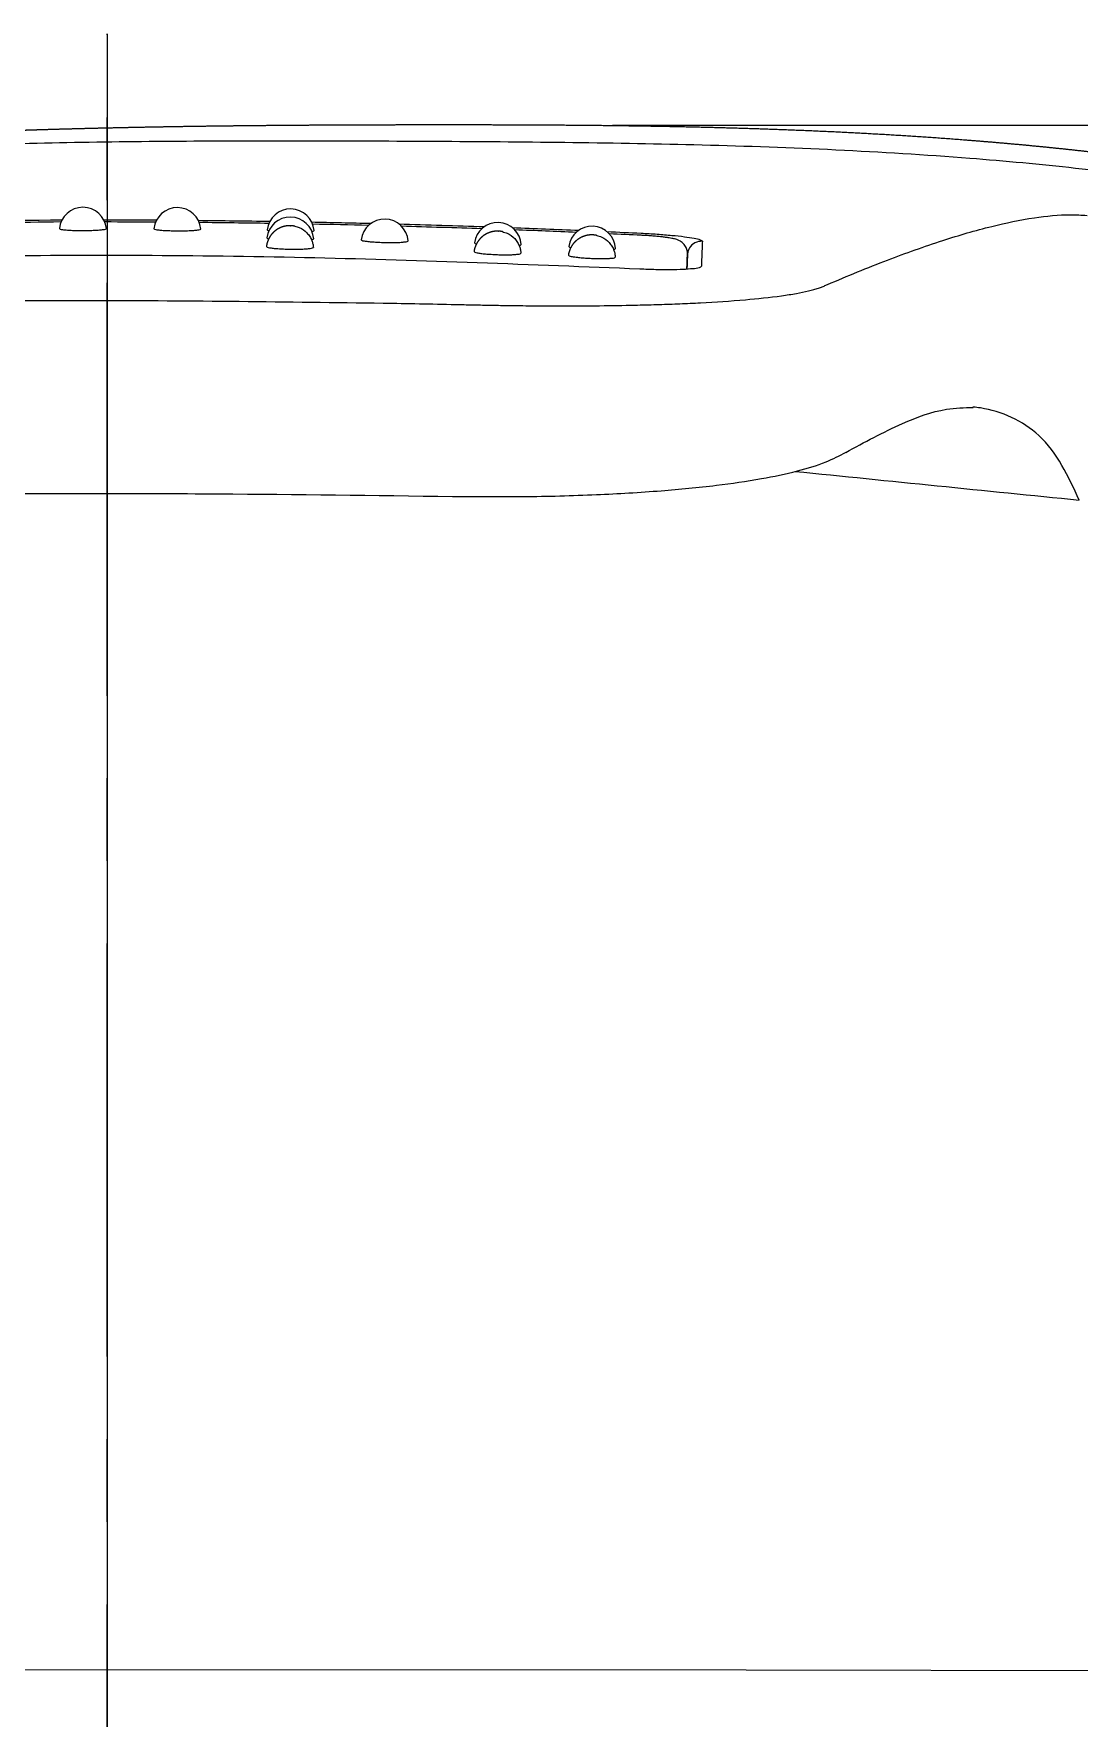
# Model space of a CAD drawing. Extents: x 6748 to 7342, y -141 to 279.
# Drawn here: x 7164.2 to 7186.35, y 154.24 to 189.93 of the extents above; entities that cross this region are included whole.
import ezdxf

# ---------------------------------------------------------------- set-up
doc = ezdxf.new("R2010")
doc.units = 0
doc.header["$LTSCALE"] = 7
doc.header["$MEASUREMENT"] = 0
doc.linetypes.add('ACAD_ISO08W100', pattern=[36, 24, -3, 6, -3])
doc.linetypes.add('CENTER', pattern=[2, 1.25, -0.25, 0.25, -0.25])
doc.layers.get('0').update_dxf_attribs({"color": 2, "linetype": 'CONTINUOUS'})
doc.layers.add('center', color=1, linetype='ACAD_ISO08W100')
doc.layers.add('D', color=2, linetype='CONTINUOUS')

msp = doc.modelspace()

# ---------------------------------------------------------------- linework, layer by layer
at = {"color": 7, "linetype": 'Continuous'}
for p, q in [((7169.633754089509, 185.8582720475986), (7169.633179379209, 185.8582851519984)), ((7169.633754089509, 185.8582720475986), (7169.636232735109, 185.8582380064988)), ((7174.041252403509, 185.7423444005988), (7174.043996596009, 185.7422559160984)), ((7176.04408296671, 185.6625171905987), (7176.046800874109, 185.6624055926984)), ((7178.051022842509, 185.2638122720989), (7178.051002855609, 185.2332035614988)), ((7178.051017063809, 185.2636134369984), (7178.051022632209, 185.2637699987988)), ((7184.106184160409, 182.0122489167986), (7184.098782798509, 182.0128281270988)), ((7181.41081001671, 181.0580088291988), (7181.406016132709, 181.0551992096987)), ((7179.294870546209, 155.254540592098), (7152.112286378009, 155.2722302171985)), ((7187.687396770609, 155.2431741120988), (7179.294870546209, 155.254540592098))]:
    msp.add_line(p, q, dxfattribs=at)
for centre, start, end in [((7165.239708068809, 185.7476927645978), 5.753846287394522, 174.4027081551727), ((7167.239671823208, 185.7415740809977), 5.271167960710299, 173.9079127803885), ((7169.631979846708, 185.5404165702978), 4.6943005323031, 173.3578801558133), ((7169.639447527409, 185.7121002839979), 4.686765236184183, 173.3488028545035), ((7171.631520878309, 185.4979166287978), 4.225449296791872, 172.8874538928775), ((7174.030375295409, 185.4251687093977), 3.64434961397814, 172.3180598454049), ((7176.028793252609, 185.3456448837981), 3.128967288491094, 171.8134939759085)]:
    msp.add_arc(centre, 0.5, start, end, dxfattribs=at)
for points in [[(7188.585265593909, 187.1594042324984), (7188.546242810409, 187.1651258150985), (7188.464485730309, 187.1770253881984), (7188.382869491409, 187.1887863915988), (7188.301394408209, 187.200409962398), (7188.220060791809, 187.2118972494989), (7188.138868949309, 187.2232494122989), (7188.057819184609, 187.2344676192986), (7187.976911798309, 187.2455530464983), (7187.896147087709, 187.2565068764986), (7187.815525346509, 187.2673302970986), (7187.735046865309, 187.2780245006986), (7187.654711930809, 187.2885906825984), (7187.574520826509, 187.2990300406989), (7187.494473831509, 187.3093437744981), (7187.414571221409, 187.3195330840988), (7187.334813267409, 187.3295991695984), (7187.255200236309, 187.3395432305986), (7187.175732390509, 187.3493664650985), (7187.096409987609, 187.3590700693983), (7187.017233280209, 187.3686552369988), (7186.938202516009, 187.3781231585988), (7186.859317937109, 187.3874750210987), (7186.780579780409, 187.3967120073983), (7186.701988276909, 187.4058352957989), (7186.623543652009, 187.4148460598988), (7186.545246124909, 187.4237454676984), (7186.467095908709, 187.4325346814983), (7186.38909321041, 187.4412148575982), (7186.311238230209, 187.4497871456986), (7186.233533152109, 187.4582524731984), (7186.155986714509, 187.466611066199), (7186.078599447509, 187.4748640521982), (7186.001370798209, 187.4830126646982), (7185.924300210709, 187.4910581252987), (7185.847387126609, 187.4990016430982), (7185.770630985009, 187.506844414899), (7185.694031222809, 187.5145876244985), (7185.617587274309, 187.5222324432987), (7185.541298571909, 187.5297800298983), (7185.465164545909, 187.5372315300981), (7185.389184624609, 187.5445880766981), (7185.313358234709, 187.5518507895983), (7185.237684801409, 187.5590207759985), (7185.16216374841, 187.5660991299981), (7185.086794498209, 187.5730869326987), (7185.011576472509, 187.5799852527987), (7184.936509092009, 187.5867951455982), (7184.861591777009, 187.5935176540986), (7184.786823947509, 187.6001538084981), (7184.712205023609, 187.6067046263986), (7184.637734425309, 187.6131711130981), (7184.563411573409, 187.6195542614985), (7184.489235889309, 187.6258550522987), (7184.415206795509, 187.6320744542988), (7184.341323716009, 187.6382134245985), (7184.267586076009, 187.6442729083981), (7184.193993303209, 187.6502538396987), (7184.120544827309, 187.6561571414984), (7184.047240091909, 187.6619837218984), (7183.974078584309, 187.6677343893987), (7183.901059666309, 187.6734098546983), (7183.828182678709, 187.6790108202983), (7183.755446963709, 187.6845379839986), (7183.682851864209, 187.6899920396988), (7183.610396724909, 187.6953736765988), (7183.53808089111, 187.700683579699), (7183.465903709509, 187.7059224295988), (7183.39386452801, 187.7110909025985), (7183.321962695509, 187.7161896707983), (7183.250197561809, 187.7212194018982), (7183.178568478109, 187.7261807590983), (7183.10707479651, 187.7310744015983), (7183.035715870309, 187.7359009840982), (7182.964491053809, 187.7406611570984), (7182.89339970221, 187.7453555667987), (7182.822441171909, 187.7499848550985), (7182.751614820409, 187.7545496596983), (7182.680920006109, 187.7590506138984), (7182.610356088509, 187.7634883468988), (7182.539922428209, 187.7678634835981), (7182.469618386709, 187.7721766445982), (7182.399443326609, 187.7764284463981), (7182.329396611509, 187.7806195011988), (7182.259477606209, 187.7847504169983), (7182.189685676309, 187.7888217975985), (7182.120020188509, 187.7928342427983), (7182.050480510609, 187.7967883479985), (7181.981066011409, 187.8006847045988), (7181.91177606061, 187.8045238997981), (7181.842610029209, 187.8083065165981), (7181.773567289009, 187.8120331341986), (7181.70464721291, 187.8157043273984), (7181.635849175009, 187.8193206670983), (7181.567172550109, 187.8228827198989), (7181.498616714309, 187.8263910487983), (7181.43018104471, 187.8298462124983), (7181.36186491951, 187.8332487655987), (7181.293667717609, 187.8365992589986), (7181.22558881951, 187.8398982394981), (7181.157627606209, 187.8431462498982), (7181.089783460009, 187.846343829199), (7181.022055764309, 187.8494915125982), (7180.954443903509, 187.8525898311989), (7180.886947262909, 187.8556393122988), (7180.819565229009, 187.8586404794985), (7180.75229718931, 187.8615938525988), (7180.685142532209, 187.8644999475989), (7180.618100647509, 187.8673592765988), (7180.551170925709, 187.8701723480988), (7180.484352758509, 187.8729396669985), (7180.41764553851, 187.8756617343986), (7180.35104865941, 187.878339047699), (7180.28456151621, 187.8809721009982), (7180.218183504509, 187.8835613843983), (7180.151914021209, 187.886107384599), (7180.085752464109, 187.8886105849986), (7180.01969823221, 187.8910714651981), (7179.953750725309, 187.8934905012982), (7179.887909344309, 187.8958681662987), (7179.82217349141, 187.8982049293988), (7179.756542569309, 187.9005012567984), (7179.691015982109, 187.9027576108981), (7179.62559313471, 187.9049744510983), (7179.560273433309, 187.9071522335987), (7179.495056284709, 187.9092914108985), (7179.429941096909, 187.9113924327983), (7179.364927279009, 187.9134557454988), (7179.300014240909, 187.9154817922988), (7179.235201393609, 187.9174710132982), (7179.170488149109, 187.9194238453981), (7179.105873920109, 187.9213407225986), (7179.041358120709, 187.9232220756983), (7178.976940165709, 187.925068332798), (7178.912619470909, 187.9268799186982), (7178.848395453109, 187.9286572555982), (7178.784267529909, 187.9304007624985), (7178.720235120109, 187.9321108557986), (7178.656297643209, 187.9337879490984), (7178.59245451991, 187.9354324528983), (7178.52870517151, 187.9370447752988), (7178.465049020409, 187.9386253215987), (7178.401485489909, 187.9401744943987), (7178.338014002409, 187.941692691599), (7178.274633982909, 187.9431802948982), (7178.211344863709, 187.9446376783987), (7178.148146078409, 187.9460652131982), (7178.085037061109, 187.9474632676981), (7178.022017247209, 187.9488322079985), (7177.959086072809, 187.9501723971987), (7177.896242975309, 187.9514841960988), (7177.833487392609, 187.9527679626988), (7177.770818764009, 187.9540240525982), (7177.708236529409, 187.9552528187985), (7177.645740129909, 187.9564546118988), (7177.583329007509, 187.9576297797983), (7177.521002605009, 187.9587786681984), (7177.458760366409, 187.959901620198), (7177.396601736409, 187.9609989765984), (7177.334526160809, 187.9620710756988), (7177.27253308641, 187.9631182535984), (7177.210621960709, 187.9641408438981), (7177.14879223251, 187.9651391779987), (7177.087043351309, 187.9661135848989), (7177.025374767609, 187.9670643913985), (7176.96378593281, 187.9679919219986), (7176.902276299509, 187.9688964990989), (7176.840845320909, 187.9697784426987), (7176.779492451209, 187.9706380707983), (7176.718217145909, 187.9714756990986), (7176.657018861009, 187.9722916412982), (7176.595897053609, 187.9730862088988), (7176.534851181909, 187.973859711298), (7176.473880704809, 187.9746124557985), (7176.412985082209, 187.9753447477985), (7176.352163775109, 187.9760568904983), (7176.291416245209, 187.9767491851987), (7176.230741955309, 187.9774219310982), (7176.170140369009, 187.9780754256988), (7176.109610951109, 187.9787099642988), (7176.04915316701, 187.9793258402985), (7175.988766483109, 187.9799233453984), (7175.928450367009, 187.9805027690988), (7175.86820428701, 187.9810643994986), (7175.808027712309, 187.9816085223981), (7175.747920113109, 187.9821354220983), (7175.687880960609, 187.9826453808989), (7175.627909726809, 187.9831386795984), (7175.568005884609, 187.9836155968985), (7175.508168908109, 187.9840764100989), (7175.448398271909, 187.984521394598), (7175.388693452009, 187.9849508241984), (7175.329053924909, 187.9853649709983), (7175.269479168209, 187.9857641053984), (7175.209968660409, 187.9861484961982), (7175.150521881109, 187.9865184107982), (7175.091138310509, 187.9868741146981), (7175.031817568509, 187.9872158711985), (7174.972562536409, 187.9875439245986), (7174.913379390709, 187.9878585033982), (7174.854274446509, 187.9881598394984), (7174.795254010509, 187.9884481689985), (7174.736324381509, 187.9887237318987), (7174.677491850109, 187.9889867715981), (7174.618762699009, 187.989237534998), (7174.560143202509, 187.9894762719985), (7174.501639626909, 187.989703235299), (7174.443258230609, 187.9899186800983), (7174.385005263509, 187.9901228640981), (7174.326886967709, 187.9903160468982), (7174.268909577109, 187.9904984898983), (7174.211079317409, 187.9906704561988), (7174.153402406309, 187.9908322100989), (7174.095885053609, 187.9909840168982), (7174.038533460609, 187.9911261430987), (7173.981353820909, 187.9912588552986), (7173.924352320109, 187.9913824208986), (7173.86753513551, 187.9914971069982), (7173.810908436609, 187.9916031810988), (7173.754478385009, 187.9917009098988), (7173.698251134209, 187.9917905598984), (7173.64223282991, 187.9918723964981), (7173.586429609909, 187.9919466843983), (7173.530847604309, 187.9920136869985), (7173.475492935109, 187.9920736662987), (7173.420371716809, 187.992126882499), (7173.365490056209, 187.9921735942987), (7173.310854052409, 187.9922140580982), (7173.256469796709, 187.9922485282984), (7173.202343373009, 187.9922772567986), (7173.148480857909, 187.9923004929985), (7173.094888320209, 187.9923184833985), (7173.041571821509, 187.9923314715986), (7172.988537416009, 187.9923396982983), (7172.93579115071, 187.9923434005984), (7172.883339065409, 187.9923428123982), (7172.831187195309, 187.9923381077986), (7172.779341584809, 187.9923293181989), (7172.72780827421, 187.9923164556983), (7172.67659206901, 187.9922995354989), (7172.625688082209, 187.992278572098), (7172.575086839009, 187.9922535770982), (7172.524778848409, 187.9922245609985), (7172.474754630609, 187.9921915324983), (7172.425004717009, 187.9921544984988), (7172.375519650309, 187.992113464398), (7172.326289984109, 187.9920684335982), (7172.277306283209, 187.9920194075983), (7172.228559123209, 187.9919663857988), (7172.180039090709, 187.9919093657988), (7172.131736783409, 187.9918483425988), (7172.083642809409, 187.9917833094985), (7172.035747787809, 187.9917142569982), (7171.988042348409, 187.9916411736983), (7171.940517131709, 187.9915640452989), (7171.893162788909, 187.9914828554981), (7171.845969981609, 187.9913975848983), (7171.798929382209, 187.9913082117989), (7171.752031673609, 187.9912147116981), (7171.705267549309, 187.9911170573985), (7171.658627713309, 187.9910152185982), (7171.612102879909, 187.9909091622983), (7171.565683774309, 187.9907988524981), (7171.519362161409, 187.9906842525986), (7171.47313568251, 187.9905653386984), (7171.427003997709, 187.9904420921982), (7171.380966767009, 187.9903144942989), (7171.335023650209, 187.9901825267987), (7171.289174308009, 187.9900461719988), (7171.243418401209, 187.9899054120986), (7171.197755591209, 187.9897602296985), (7171.152185539609, 187.9896106079984), (7171.106707908509, 187.9894565300981), (7171.061322360509, 187.9892979794984), (7171.016028558409, 187.9891349400984), (7170.97082616541, 187.9889673959985), (7170.925714845309, 187.9887953314981), (7170.880694262009, 187.9886187312984), (7170.83576408011, 187.9884375800982), (7170.79092396431, 187.9882518632983), (7170.746173579909, 187.9880615660984), (7170.701512592509, 187.9878666741986), (7170.656940668009, 187.9876671734989), (7170.612457472809, 187.9874630501988), (7170.568062673809, 187.9872542905985), (7170.523755937909, 187.9870408812983), (7170.479536932809, 187.9868228090988), (7170.435405326309, 187.9866000611989), (7170.391360786709, 187.9863726247984), (7170.347402982709, 187.9861404873989), (7170.303531583209, 187.9859036367986), (7170.259746257709, 187.9856620607986), (7170.216046675909, 187.9854157476982), (7170.172432508009, 187.9851646856985), (7170.128903424509, 187.984908863499), (7170.085459096309, 187.9846482696983), (7170.042099194509, 187.9843828933988), (7169.998823390909, 187.9841127235984), (7169.955631357409, 187.9838377497988), (7169.912522766309, 187.9835579612989), (7169.869497290309, 187.9832733478986), (7169.82655460261, 187.9829838995981), (7169.78369437641, 187.9826896061984), (7169.740916285609, 187.9823904579987), (7169.698220004409, 187.9820864454985), (7169.655605207109, 187.9817775591989), (7169.61307156871, 187.9814637896986), (7169.570618764309, 187.9811451279982), (7169.528246469509, 187.980821565098), (7169.485954360109, 187.9804930921989), (7169.443742112309, 187.9801597005987), (7169.401609402809, 187.9798213818983), (7169.359555908509, 187.9794781274984), (7169.317581306509, 187.9791299292981), (7169.275685274509, 187.9787767792984), (7169.23386749051, 187.9784186692984), (7169.192127632609, 187.9780555916984), (7169.150465379509, 187.9776875387986), (7169.108880410209, 187.9773145027982), (7169.067372403809, 187.9769364764986), (7169.025941040009, 187.9765534524984), (7168.984585998609, 187.9761654235988), (7168.943306960009, 187.9757723826986), (7168.902103604609, 187.9753743227982), (7168.860975613409, 187.9749712369983), (7168.819922667609, 187.9745631186986), (7168.778944448609, 187.974149961198), (7168.738040638309, 187.9737317578981), (7168.697210918909, 187.9733085022988), (7168.656454972709, 187.9728801881981), (7168.615772482609, 187.9724468091988), (7168.575163131709, 187.9720083592981), (7168.534626603309, 187.9715648322988), (7168.494162581009, 187.9711162222982), (7168.453770748909, 187.9706625233982), (7168.413450791209, 187.9702037296981), (7168.37320239261, 187.9697398355981), (7168.333025237809, 187.9692708352984), (7168.292919012109, 187.9687967233983), (7168.252883400809, 187.9683174941981), (7168.212918089809, 187.9678331424982), (7168.17302276491, 187.9673436626988), (7168.133197112709, 187.9668490495985), (7168.093440819509, 187.9663492980987), (7168.053753572409, 187.965844402798), (7168.014135058309, 187.9653343587986), (7167.974584964809, 187.9648191608983), (7167.935102979509, 187.9642988040985), (7167.895688790409, 187.9637732835988), (7167.856342085709, 187.9632425943989), (7167.817062553909, 187.9627067317986), (7167.777849883709, 187.9621656907982), (7167.738703764109, 187.9616194666985), (7167.699623884509, 187.9610680548983), (7167.660609934209, 187.9605114506983), (7167.621661603109, 187.9599496493981), (7167.582778581209, 187.9593826464986), (7167.543960561509, 187.9588104379989), (7167.505207263809, 187.9582330250985), (7167.46651842241, 187.9576504123986), (7167.427893772009, 187.9570626044986), (7167.389333047109, 187.9564696056984), (7167.350835982309, 187.9558714204984), (7167.312402312009, 187.9552680530985), (7167.27403177101, 187.9546595077989), (7167.235724093709, 187.9540457887986), (7167.197479014809, 187.9534269000985), (7167.159296268709, 187.9528028457987), (7167.12117559021, 187.9521736298982), (7167.083116713809, 187.9515392561987), (7167.045119374209, 187.9508997285982), (7167.007183305909, 187.9502550506984), (7166.969308243709, 187.9496052263983), (7166.93149392231, 187.9489502589984), (7166.893740076409, 187.9482901522986), (7166.856046440609, 187.9476249094985), (7166.818412749909, 187.9469545339987), (7166.780838739009, 187.9462790291989), (7166.743324142609, 187.9455983981986), (7166.705868695809, 187.9449126440984), (7166.668472133309, 187.9442217698986), (7166.631134190209, 187.9435257786988), (7166.593854601409, 187.9428246730984), (7166.556633101909, 187.9421184560986), (7166.519469426909, 187.9414071302988), (7166.482363311309, 187.9406906982983), (7166.445314490409, 187.9399691626984), (7166.408322699409, 187.9392425256981), (7166.371387673509, 187.9385107897986), (7166.334509145709, 187.937773957198), (7166.297688568809, 187.9370320647984), (7166.260931158309, 187.9362852272986), (7166.224242578909, 187.9355335721982), (7166.187628489709, 187.9347772310982), (7166.15109454401, 187.9340163391987), (7166.114646389509, 187.9332510356987), (7166.078289668009, 187.932481463399), (7166.042030015809, 187.9317077691983), (7166.005873063709, 187.9309301036981), (7165.969824437009, 187.9301486214988), (7165.933889755409, 187.929363480999), (7165.898074633409, 187.9285748442987), (7165.862384680009, 187.9277828775982), (7165.826825499109, 187.9269877507984), (7165.791402689209, 187.9261896375981), (7165.756121843709, 187.925388715598), (7165.720988551209, 187.9245851662988), (7165.68600839481, 187.9237791746989), (7165.65118695311, 187.9229709298986), (7165.616529799609, 187.922160624498), (7165.582042503109, 187.921348455199), (7165.547730627709, 187.9205346220986), (7165.513599732809, 187.9197193290981), (7165.479655373209, 187.9189027837981), (7165.445903099609, 187.9180851973986), (7165.412348457709, 187.9172667847986), (7165.378996989509, 187.9164477642987), (7165.345854232409, 187.9156283579985), (7165.312925719909, 187.9148087912988), (7165.280216981409, 187.9139892932988), (7165.247733542209, 187.9131700961987), (7165.215480583009, 187.9123514271985), (7165.183458834709, 187.911533402498), (7165.151665916209, 187.9107160583987), (7165.120099386109, 187.9098994279982), (7165.088756807209, 187.9090835424984), (7165.057635746309, 187.9082684316988), (7165.026733774109, 187.9074541234984), (7164.996048465409, 187.9066406443987), (7164.965577398509, 187.9058280190982), (7164.935318155609, 187.9050162707988), (7164.905268322609, 187.9042054210984), (7164.875425488909, 187.9033954898985), (7164.845787247609, 187.9025864955981), (7164.816351195009, 187.9017784549985), (7164.787114931109, 187.9009713832982), (7164.758076059109, 187.9001652941986), (7164.729232185409, 187.8993601997988), (7164.700580919709, 187.8985561107982), (7164.672119876209, 187.8977530361988), (7164.643846552609, 187.896950980298), (7164.615758210909, 187.8961499386985), (7164.587852093609, 187.8953499050983), (7164.56012544741, 187.8945508709983), (7164.532575523109, 187.8937528266986), (7164.505199575609, 187.8929557603985), (7164.477994863809, 187.8921596591988), (7164.450958650209, 187.8913645079981), (7164.424088201209, 187.8905702904983), (7164.397380786909, 187.8897769885987), (7164.37083368091, 187.8889845825986), (7164.344444160209, 187.8881930513987), (7164.318209505309, 187.8874023719989), (7164.292126999809, 187.8866125201982), (7164.266193930809, 187.8858234698989), (7164.24040758821, 187.8850351937988), (7164.214765265309, 187.8842476626985), (7164.189264258109, 187.8834608460982), (7164.163901865709, 187.882674711899), (7164.13867538981, 187.8818892266988), (7164.113582135009, 187.8811043551984), (7164.088619408509, 187.8803200609989), (7164.063784520209, 187.8795363059987), (7164.039074782409, 187.8787530505986), (7164.01448751001, 187.8779702538984), (7163.990020020209, 187.8771878733985), (7163.965669830209, 187.8764058715985), (7163.941437155509, 187.8756242967982), (7163.917324161009, 187.8748432605987), (7163.893333056009, 187.8740628772982), (7163.869466051509, 187.8732832621988), (7163.845725360109, 187.8725045320987), (7163.822113195909, 187.8717268047983), (7163.798631774909, 187.8709501993987), (7163.775283314809, 187.8701748360988), (7163.752070035109, 187.8694008362988), (7163.728994157409, 187.8686283226987), (7163.706057904809, 187.8678574187986), (7163.683263502809, 187.8670882495987), (7163.660613178809, 187.8663209410986), (7163.638109162309, 187.8655556202982), (7163.61575368481, 187.8647924155982), (7163.59354898021, 187.8640314559987), (7163.571497284309, 187.8632728721984), (7163.549600835509, 187.8625167953985), (7163.52786187431, 187.8617633580986), (7163.506282643509, 187.8610126937981), (7163.484865388309, 187.8602649370985), (7163.463612356409, 187.859520223398), (7163.442525797809, 187.8587786891983), (7163.421607890609, 187.8580404693982), (7163.400859342109, 187.8573056473986), (7163.38027951291, 187.8565742585986), (7163.359867720409, 187.8558463366987), (7163.33962328811, 187.8551219144981), (7163.319545545409, 187.8544010247986), (7163.299633827709, 187.8536836996989), (7163.279887476209, 187.8529699710987), (7163.260305837609, 187.8522598702982), (7163.240888263809, 187.8515534284986), (7163.221634112209, 187.850850676198), (7163.202542745209, 187.8501516435988), (7163.183613530409, 187.8494563605989), (7163.164845839809, 187.8487648565986), (7163.14623898131, 187.8480771578986), (7163.127790660609, 187.8473932310987), (7163.109497194509, 187.8467129891985), (7163.091354873209, 187.8460363427982), (7163.073359997509, 187.8453632006983), (7163.055508878509, 187.8446934701985), (7163.03779783651, 187.844027057198), (7163.02022320071, 187.8433638660988), (7163.002781308409, 187.8427037996987), (7162.985468504209, 187.8420467594985), (7162.968281139609, 187.8413926452984), (7162.95121557211, 187.8407413554985), (7162.93426816491, 187.8400927869986), (7162.917435286309, 187.8394468352988), (7162.900713308709, 187.8388033941981), (7162.884098608609, 187.8381623563989), (7162.867587565709, 187.8375236125983), (7162.851176562509, 187.8368870523989), (7162.834861983809, 187.8362525637983), (7162.818640215909, 187.8356200332989), (7162.802507646709, 187.8349893458987), (7162.786461373609, 187.8343604129984), (7162.770503313709, 187.8337333341985), (7162.75463697431, 187.8331082728989), (7162.73886585841, 187.8324853933989), (7162.707623484709, 187.8312468506981), (7162.676804943409, 187.8300190762982), (7162.646439616409, 187.8288034865989), (7162.616557557609, 187.8276015455983), (7162.587189529109, 187.8264147662983), (7162.558367034009, 187.8252447121984), (7162.530122347809, 187.8240929975989), (7162.50249522271, 187.8229615633988), (7162.475616493709, 187.8218561271985), (7162.449685389909, 187.8207853190986), (7162.424888068009, 187.8197573450987), (7162.401133442509, 187.8187689526983), (7162.378141504509, 187.8178089136989), (7162.355698246409, 187.8168685988983), (7162.334358694009, 187.8159716395983), (7162.312985754609, 187.8150705165988), (7162.300790335009, 187.8145551308987)], [(7146.643615855209, 185.9067585805985), (7149.252126034109, 186.3543081145988), (7153.351012619509, 186.9165019356985), (7157.767428494609, 187.3281529997982), (7162.528980321309, 187.5640510375986), (7167.589407529809, 187.6530064059987), (7172.883336899509, 187.6467291287988), (7178.35954926761, 187.5720758083987), (7184.032964557309, 187.2899741116987), (7186.275457981809, 187.0804281478984), (7188.545353036009, 186.7961813503987)], [(7160.91140141601, 185.9414272601987), (7164.798402609309, 185.9826781464988)], [(7165.681014427809, 185.983274239298), (7166.298937647809, 185.9817599540982), (7166.799640502809, 185.9793660579987)], [(7167.683210936009, 185.9725934195983), (7169.201176102909, 185.9533624042986)], [(7177.889410768809, 184.2048814763982), (7178.328932300209, 184.2253631485989), (7179.277357918709, 184.2897866169985), (7180.047020257809, 184.3743828464983), (7180.358483841609, 184.4236691791982), (7180.618476314709, 184.4772281434987), (7180.728692562109, 184.505509990099), (7180.825528333209, 184.5347305618986), (7180.868923726509, 184.5496782128982), (7180.908657726609, 184.5648595124983), (7180.945526894709, 184.5802198999988), (7180.981381334709, 184.5955741010982), (7181.019080970309, 184.6117737721986), (7181.653387002509, 184.8772660744987), (7182.291162973609, 185.1295436906983), (7183.463626147509, 185.5457829131981), (7184.49998045041, 185.8443288710985), (7185.402157733209, 186.0253889843987), (7186.171970308809, 186.089082699599), (7186.518155636909, 186.0761879941981)], [(7164.776525836109, 185.9368680448986), (7159.61546626671, 185.8683541807984)], [(7164.742108593609, 185.7965992243987), (7164.757773239209, 185.7857980059987), (7164.806623496809, 185.7757689683983), (7164.885316025109, 185.7671900258981), (7164.98847076211, 185.7606535698985), (7165.108803702209, 185.7566167125985), (7165.238020482509, 185.7553502068984), (7165.367341249009, 185.7569341914984), (7165.487989357609, 185.7612664592987), (7165.59166417401, 185.7680566088982), (7165.671037897009, 185.776829847199), (7165.720677785109, 185.7869802589983), (7165.737186153009, 185.7978214110988)], [(7166.77736571791, 185.9328607874984), (7165.702354867309, 185.9370938983982)], [(7166.742513216609, 185.7947755275989), (7166.758087781609, 185.7838869214982), (7166.806851654109, 185.7734843995984), (7166.885467317609, 185.7642714350984), (7166.988560209909, 185.7568837101987), (7167.108850981209, 185.7518384281982), (7167.238048364909, 185.7494758879982), (7167.367374068809, 185.749950709999), (7167.488051533409, 185.7532359291988), (7167.591778658809, 185.7591131674988), (7167.671224274609, 185.7671721690983), (7167.720950763809, 185.7768559586982), (7167.737554539309, 185.7875100356985)], [(7169.178757067709, 185.9062756380988), (7167.704659618809, 185.9253757799986)], [(7169.606169513809, 185.8581057683984), (7169.603398784309, 185.8579997842987), (7169.599194511409, 185.8578080084988), (7169.594934496309, 185.8575756739981), (7169.590621460609, 185.8573015108984), (7169.586258453909, 185.8569843477987), (7169.581848669909, 185.8566231135981), (7169.577395208609, 185.8562168219985), (7169.572900891209, 185.8557645504986), (7169.568368265209, 185.8552654279981), (7169.563799534709, 185.8547186150988), (7169.559195487209, 185.8541231438983), (7169.554556530309, 185.8534779985982), (7169.549883093709, 185.852782157998), (7169.545175630309, 185.8520345960985), (7169.540434616109, 185.8512342815982), (7169.535660551809, 185.8503801787981), (7169.530853962309, 185.8494712474983), (7169.526015398409, 185.8485064430986), (7169.521145436709, 185.8474847172981), (7169.516244680509, 185.846405017998), (7169.511313760209, 185.8452662894986), (7169.506353334109, 185.844067473198), (7169.501364088909, 185.8428075073987), (7169.49634674051, 185.8414853275988), (7169.491302034409, 185.8400998671984), (7169.486230429209, 185.8386499647984), (7169.481130686209, 185.8371339192988), (7169.476001036109, 185.8355497553982), (7169.470839776909, 185.8338953832988), (7169.465645279409, 185.8321685971985), (7169.46041599101, 185.8303670746989), (7169.455150441209, 185.8284883751983), (7169.449847246709, 185.8265299391985), (7169.444505116209, 185.8244890863987), (7169.439122856909, 185.8223630149985), (7169.433699379809, 185.8201487999984), (7169.428233706509, 185.817843391799), (7169.422724975509, 185.8154436148986), (7169.417172449109, 185.8129461661981), (7169.411575556109, 185.8103476300982), (7169.405934155509, 185.8076446045986), (7169.400248385509, 185.8048336419986), (7169.394518527909, 185.8019111849987), (7169.388745014509, 185.7988735645984), (7169.382928435909, 185.7957169998988), (7169.37706954951, 185.7924375960981), (7169.371169289109, 185.7890313443984), (7169.365228979309, 185.7854942448982), (7169.359251965009, 185.781823335398), (7169.353242680809, 185.7780162662982), (7169.347205676409, 185.7740707498986), (7169.341145608309, 185.7699845582981), (7169.335067240009, 185.7657555260982), (7169.32897544251, 185.7613815528982), (7169.322875194209, 185.7568606065986), (7169.316771580509, 185.7521907249982), (7169.310669794209, 185.7473700188982), (7169.304575134509, 185.7423966742988), (7169.298493006909, 185.737268954598), (7169.292428852709, 185.7319851409982), (7169.286386194209, 185.7265417340984), (7169.280366641209, 185.7209331422989), (7169.274372080509, 185.7151534956981), (7169.268404418009, 185.7091972239984), (7169.262465519909, 185.7030591608989), (7169.256557623809, 185.6967340589988), (7169.250683378709, 185.6902165727986), (7169.24484586471, 185.6835012713989), (7169.239048613209, 185.6765826519984), (7169.233295628509, 185.6694551542985), (7169.227591637409, 185.6621134750983), (7169.221943681509, 185.6545547852982), (7169.216359962609, 185.6467775880981), (7169.210848915109, 185.6387805930988), (7169.205419206709, 185.6305627186982), (7169.200079744109, 185.622123100399), (7169.194839678509, 185.6134610990982), (7169.189708411809, 185.6045763096988), (7169.184695602709, 185.5954685694985), (7169.179811121309, 185.5861378648985), (7169.175064675309, 185.5765835271984), (7169.170466175009, 185.5668047587985), (7169.166025951809, 185.5568010158984), (7169.161754448109, 185.5465720853988), (7169.157661370209, 185.5361183002985), (7169.15375650341, 185.5254403707984), (7169.150049963009, 185.5145393469982), (7169.146552203009, 185.503416637998), (7169.143274024409, 185.4920740321984), (7169.140226583909, 185.4805137176988), (7169.137421403009, 185.4687383038988), (7169.134870359209, 185.4567507547988), (7169.13258565771, 185.444554129798), (7169.130580024009, 185.4321525181983), (7169.128866592009, 185.4195506347985), (7169.12835346771, 185.415225553598)], [(7169.13535581111, 185.5983961971986), (7169.150762228109, 185.5867486092982), (7169.176607103709, 185.5797312804987)], [(7169.142831718109, 185.7701503204987), (7169.158302742009, 185.7591448186984), (7169.180031159609, 185.7535488168985)], [(7169.730046285009, 185.8473332445981), (7169.727018195509, 185.8479789921983), (7169.721535187509, 185.8490977611989), (7169.71610223371, 185.8501423649984), (7169.710726167609, 185.8511135950982), (7169.705413817409, 185.8520124978984), (7169.700171998509, 185.8528403685984), (7169.695007507909, 185.8535987435987), (7169.689927118409, 185.8542893921983), (7169.684937597509, 185.8549143039988), (7169.680045694109, 185.8554756808987), (7169.67525809881, 185.8559759298985), (7169.670581457409, 185.8564176481984), (7169.666022368409, 185.8568036091981), (7169.66158742371, 185.8571367453985), (7169.657289584109, 185.857419743498), (7169.653155484009, 185.8576549285988), (7169.649213541509, 185.8578453281987), (7169.645489371109, 185.8579948150989), (7169.641993089809, 185.8581082518983), (7169.63882891191, 185.8581884703988), (7169.633025387109, 185.8582953645989), (7169.627075506409, 185.8583808011988), (7169.623480777409, 185.8583996855984), (7169.619613346209, 185.8583892465983), (7169.615654690509, 185.8583456011982), (7169.611630991909, 185.8582671401989), (7169.607544973109, 185.8581523556984), (7169.606169513809, 185.8581057683984)], [(7169.636232739609, 185.8582382710981), (7169.631886079109, 185.8583131806988)], [(7169.730064715509, 185.8474181575982), (7169.824737650809, 185.8167000524988), (7169.98531489281, 185.7056271096988), (7170.046092698609, 185.6286597809983), (7170.090662209809, 185.5412472036985), (7170.112265949109, 185.4714018746988), (7170.123503834309, 185.3991995119984)], [(7170.085471198109, 185.937732324998), (7171.347230453909, 185.9097859305982)], [(7170.091577085409, 185.7365129242987), (7170.121057284309, 185.7425059295981), (7170.137772859709, 185.7529556026982)], [(7171.290752589409, 185.8637990147988), (7170.107200518809, 185.8897722857989)], [(7171.936524088409, 185.8944593376989), (7173.748207557909, 185.8382670251983)], [(7173.691379503409, 185.7940384163983), (7171.992315015809, 185.8458145131988)], [(7174.015641522609, 185.7427101517985), (7174.012866894909, 185.7426661307989), (7174.008654896909, 185.7425682638984), (7174.004384794809, 185.7424309070982), (7174.000059293809, 185.7422526867983), (7173.995681562509, 185.7420323284985), (7173.991255014109, 185.7417686649985), (7173.986782993609, 185.7414606274986), (7173.982268504109, 185.7411072205985), (7173.977714150809, 185.7407075033987), (7173.973122271909, 185.7402605842988), (7173.968493896209, 185.7397654928989), (7173.963829427009, 185.7392211995982), (7173.959129287309, 185.7386266691981), (7173.954393923009, 185.7379808615985), (7173.949623803609, 185.7372827316983), (7173.944819422709, 185.7365312297986), (7173.939981298709, 185.7357253016987), (7173.935109975509, 185.7348638890987), (7173.930206023109, 185.7339459297989), (7173.925270037909, 185.7329703578987), (7173.920302643809, 185.7319361039988), (7173.915304492309, 185.7308420957986), (7173.910276263509, 185.7296872577988), (7173.905218666409, 185.728470512099), (7173.90013243981, 185.7271907781985), (7173.895018215109, 185.7258469370988), (7173.889875104509, 185.7244374275986), (7173.884701292809, 185.7229603303983), (7173.879495015209, 185.7214136050986), (7173.874254576309, 185.7197950934985), (7173.868978355609, 185.7181025180987), (7173.863664811709, 185.7163334814984), (7173.858312487509, 185.7144854641981), (7173.852920016009, 185.7125558240984), (7173.847486125509, 185.7105417946984), (7173.842009645509, 185.7084404835985), (7173.836489513309, 185.7062488711988), (7173.830924780709, 185.7039638089989), (7173.825314620309, 185.7015820179984), (7173.819658341409, 185.699100090799), (7173.813955589409, 185.6965145787988), (7173.808206348109, 185.6938220032987), (7173.802410751409, 185.6910187723986), (7173.796569082509, 185.6881011766989), (7173.790681782709, 185.6850653877989), (7173.784749460009, 185.6819074570983), (7173.778772898009, 185.6786233145983), (7173.772753138509, 185.6752088095989), (7173.766692955109, 185.6716605871986), (7173.760596728009, 185.6679761513985), (7173.754469004909, 185.6641530947988), (7173.74831444241, 185.6601890686986), (7173.742137807009, 185.656081786198), (7173.735943974909, 185.6518290244983), (7173.729737932409, 185.647428628198), (7173.723524775309, 185.6428785115984), (7173.717309709509, 185.6381766609982), (7173.711098049609, 185.6333211377985), (7173.704895219509, 185.6283100799981), (7173.698706737009, 185.6231416932985), (7173.692536663709, 185.6178128897989), (7173.686386602609, 185.6123181414985), (7173.680258283709, 185.6066514926986), (7173.674153553409, 185.6008071721988), (7173.668074168709, 185.5947799011981), (7173.662022237209, 185.5885643395984), (7173.656000280809, 185.5821550377984), (7173.650011256109, 185.5755464482988), (7173.644058574809, 185.5687329395985), (7173.638146126509, 185.5617088093984), (7173.632278434909, 185.554468468498), (7173.626462247309, 185.5470085379982), (7173.620705807009, 185.5393272993986), (7173.615017615809, 185.5314232589988), (7173.60940641761, 185.5232951293981), (7173.603881204609, 185.5149418369981), (7173.598451223309, 185.5063625313985), (7173.593125980909, 185.4975565929988), (7173.587915252209, 185.4885236421985), (7173.582829049309, 185.4792634789981), (7173.577877235609, 185.4697753006983), (7173.57306983641, 185.4600580979984), (7173.568417312209, 185.4501111144989), (7173.563930296509, 185.4399339130985), (7173.559618658309, 185.4295266241986), (7173.555492288009, 185.4188897742986), (7173.551561415209, 185.4080242294983), (7173.547836617009, 185.3969312153984), (7173.544328827709, 185.3856123370986), (7173.541049347009, 185.3740696002985), (7173.538009849509, 185.3623054329989), (7173.535222378509, 185.3503226346982), (7173.532699302909, 185.3381240829983), (7173.530453529109, 185.3257136548989), (7173.52849839071, 185.3130958676982), (7173.527922071009, 185.308908088399)], [(7174.128601878809, 185.7316293045985), (7174.124786207309, 185.7324396888987), (7174.119481869509, 185.7335136726986), (7174.114232460809, 185.7345165408985), (7174.109045396209, 185.7354490747982), (7174.103928087609, 185.7363123267985), (7174.098887936809, 185.7371076122988), (7174.09393232911, 185.7378365003985), (7174.089068635809, 185.7385008023982), (7174.084304227809, 185.7391025580989), (7174.079646424109, 185.7396440294985), (7174.075102502709, 185.7401276842982), (7174.070679699809, 185.7405561798985), (7174.066385276509, 185.7409323410982), (7174.062234102309, 185.7412585832988), (7174.058255966509, 185.7415367391984), (7174.054482421209, 185.7417693774985), (7174.050938416609, 185.7419601741983), (7174.047632483809, 185.7421139681981), (7174.04238288441, 185.7423147933985), (7174.039014021709, 185.7424339173983), (7174.032911057909, 185.7426172917983), (7174.029090566809, 185.7426924711988), (7174.025133028009, 185.7427375490986), (7174.021107998509, 185.7427492481982), (7174.017018574709, 185.7427259576987), (7174.015641522609, 185.7427101517985)], [(7174.04399659621, 185.7422559215981), (7174.039253646709, 185.7424243237981)], [(7174.128621650109, 185.731720461298), (7174.231467153309, 185.6972965480988), (7174.389988607209, 185.5833092683986), (7174.449360019109, 185.5052428379984), (7174.492332647909, 185.4170288202984), (7174.512655289009, 185.346794544698), (7174.522565640509, 185.2743932901983)], [(7174.342619299509, 185.8168460671984), (7175.748350575909, 185.7603172765982)], [(7175.692741771609, 185.7173548600983), (7174.39518277661, 185.7690590660984)], [(7176.018178472909, 185.6631090218987), (7176.015398195409, 185.6630879710981), (7176.011177402009, 185.6630249017987), (7176.006898204409, 185.6629227342989), (7176.002563480809, 185.6627800760987), (7175.998176607109, 185.6625956377982), (7175.993741170209, 185.6623682418983), (7175.989260599109, 185.6620968102986), (7175.984737881909, 185.6617803379984), (7175.980175581009, 185.6614178749985), (7175.975575880909, 185.6610085111986), (7175.970939539009, 185.6605512512986), (7175.966266946409, 185.6600450648982), (7175.961558515909, 185.6594889162986), (7175.956814683809, 185.6588817641984), (7175.952035909409, 185.6582225624986), (7175.947222676509, 185.6575102601989), (7175.942375493709, 185.6567438015989), (7175.937494894709, 185.6559221266987), (7175.932581439409, 185.6550441710986), (7175.927635714209, 185.6541088668989), (7175.922658332909, 185.6531151423985), (7175.917649936709, 185.6520619224982), (7175.912611195409, 185.6509481289984), (7175.90754280791, 185.6497726809982), (7175.902445502509, 185.6485344950986), (7175.897319810309, 185.6472324263984), (7175.892164613809, 185.6458648627984), (7175.886978095409, 185.6444298965987), (7175.881758498609, 185.6429255023984), (7175.876504135609, 185.6413495374989), (7175.871213391909, 185.6396997402987), (7175.865884731209, 185.637973729398), (7175.860516700709, 185.6361690019983), (7175.855107935909, 185.6342829326984), (7175.849657166809, 185.6323127721987), (7175.844163223309, 185.6302556456983), (7175.838625041609, 185.6281085510989), (7175.833041671009, 185.6258683579988), (7175.827412280409, 185.6235318057986), (7175.821736175109, 185.6210955062986), (7175.816012988409, 185.6185560254987), (7175.81024265921, 185.6159098826981), (7175.804425272409, 185.6131534810982), (7175.798561062009, 185.6102831047981), (7175.792650419109, 185.6072949168981), (7175.786693900809, 185.6041849584988), (7175.780692239209, 185.6009491477987), (7175.774646447309, 185.5975833328982), (7175.768559374609, 185.594084202198), (7175.762435388309, 185.5904492418983), (7175.756279007009, 185.5866760172983), (7175.750094858209, 185.5827621521983), (7175.743887678909, 185.5787053318988), (7175.737662315209, 185.5745033061983), (7175.731423722809, 185.5701538918981), (7175.725176966809, 185.5656549754983), (7175.718927221209, 185.5610045155988), (7175.712679768709, 185.5562005459985), (7175.706440000209, 185.5512411772986), (7175.700213393109, 185.5461245823988), (7175.694003850609, 185.540847560799), (7175.687812876209, 185.5354045509982), (7175.681642132209, 185.5297895967985), (7175.67549338461, 185.5239969539987), (7175.669368342109, 185.5180213506981), (7175.663269070609, 185.5118574421983), (7175.657198048609, 185.5054997709983), (7175.651158187209, 185.4989427785983), (7175.645152851309, 185.4921808184988), (7175.639185881909, 185.485208169898), (7175.633261770809, 185.4780192405985), (7175.627387285909, 185.4706106783985), (7175.621570642409, 185.4629807082981), (7175.615820310909, 185.4551277702983), (7175.610145005809, 185.4470505067982), (7175.604553691609, 185.4387477707985), (7175.599055588909, 185.430218633998), (7175.593660181409, 185.4214623948981), (7175.588377222509, 185.4124785876982), (7175.583216700709, 185.4032669145988), (7175.578188445609, 185.3938264607984), (7175.573302464709, 185.3841561321985), (7175.568569203809, 185.3742550837985), (7175.563999268309, 185.3641227909982), (7175.559602503009, 185.3537593017988), (7175.555388794709, 185.3431650542987), (7175.551368373009, 185.3323408220983), (7175.547551818909, 185.3212877332987), (7175.543950073809, 185.3100072907989), (7175.540574449509, 185.2985013933983), (7175.53743663671, 185.2867723569987), (7175.534548698609, 185.2748228611988), (7175.531923028509, 185.2626556709981), (7175.529572567809, 185.2502745552981), (7175.527510689709, 185.2376839151982), (7175.526965627109, 185.2339727741989)], [(7176.127077267209, 185.6519697105985), (7176.122666283909, 185.6529036254985), (7176.117376706309, 185.6539676825985), (7176.112146967209, 185.6549600033984), (7176.106985181709, 185.6558814134985), (7176.101899462409, 185.6567330352989), (7176.096897912109, 185.6575162782981), (7176.091988616809, 185.6582328272987), (7176.087179662409, 185.6588846269985), (7176.082479107009, 185.6594738713982), (7176.077894960709, 185.6600029895988), (7176.073435192809, 185.6604746270984), (7176.069107733309, 185.6608916265984), (7176.064924653509, 185.6612566611982), (7176.060915946209, 185.6615713713988), (7176.057116472209, 185.6618379253985), (7176.053555798409, 185.6620596829987), (7176.050243219109, 185.6622416243988), (7176.045002909509, 185.6624868654987), (7176.041685055609, 185.6626334342989), (7176.035508262909, 185.6628714942988), (7176.03165427871, 185.6629794631988), (7176.027688743309, 185.6630575610986), (7176.023655798909, 185.6631027549981), (7176.019558291509, 185.6631134139986), (7176.018178472909, 185.6631090218987)], [(7176.046800875509, 185.6624056251983), (7176.042475963709, 185.6625959981982), (7176.043756184509, 185.6625358595982)], [(7176.042177957209, 185.6626106963984), (7176.042475963709, 185.6625959981982), (7176.043756184509, 185.6625358595982)], [(7176.127096895309, 185.6520602504986), (7176.233884720909, 185.6157853326984), (7176.391417413809, 185.5003868857982), (7176.450108611409, 185.4217904332988), (7176.492293977509, 185.3331935180984), (7176.511973895909, 185.2627711386983), (7176.521216048709, 185.1902753234988)], [(7176.34529139911, 185.7338154226989), (7177.069946942209, 185.6996420711982)], [(7177.068139704009, 185.6542530886989), (7176.396676230209, 185.6861482780985)], [(7177.722848065409, 185.5896148144982), (7177.661136768909, 185.6004635374982), (7177.587826916809, 185.6109936913988), (7177.501399094509, 185.6213132669989), (7177.40174703201, 185.6312574839983), (7177.289862963409, 185.6405393936982), (7177.167470100109, 185.6488202606986), (7177.068139704009, 185.6542534048983)], [(7177.069946942209, 185.6996420711982), (7177.408754995109, 185.6794819859986), (7177.721558371709, 185.6536246022986), (7177.988633313109, 185.6238894722981), (7178.193835083109, 185.5921677758986), (7178.323451091409, 185.5605106743985), (7178.367078776709, 185.5312213511986)], [(7177.741571653309, 185.5857911362989), (7177.722848065409, 185.5896148144982)], [(7177.040518270909, 184.937579453798), (7170.152200421709, 185.1742823692982), (7163.259956152709, 185.2126609362983), (7156.369429662409, 185.0526840376986)], [(7169.128465136309, 185.4162056651983), (7169.14355982181, 185.4041308791982), (7169.191613559709, 185.392054559398), (7169.269706486809, 185.3809892664983), (7169.372697645009, 185.3717178488985), (7169.493436538209, 185.364908449498), (7169.623501445909, 185.3610494751981), (7169.753751585109, 185.3604161784986), (7169.87500129921, 185.363049897999), (7169.978751665609, 185.3687499991981), (7170.057869942309, 185.3771004224989), (7170.107143809009, 185.3875009154988), (7170.123503480209, 185.3992038447984)], [(7170.081241812609, 185.5631986766982), (7170.11362984381, 185.5702393520985), (7170.130299801809, 185.5813374270981)], [(7171.135389662709, 185.5599721068982), (7171.150698683009, 185.5481909607986), (7171.199222887909, 185.5363368447986), (7171.277641442809, 185.5252126277981), (7171.380591213609, 185.5155855475984), (7171.500798179509, 185.5081313290982), (7171.629971066109, 185.503356175798), (7171.759328037009, 185.5015784807981), (7171.880085344809, 185.502924527699), (7171.98392980581, 185.5073097690981), (7172.063517318109, 185.5144292765988), (7172.113398249509, 185.5237896207989), (7172.130158990809, 185.5347583653981)], [(7173.528001345409, 185.3095090595987), (7173.542869368409, 185.2971175498985), (7173.590694318209, 185.2841304726987), (7173.668566674209, 185.2716138884987), (7173.771359603409, 185.2604455725984), (7173.891951381409, 185.2514239899981), (7174.021921577109, 185.2451929129982), (7174.152140557409, 185.2421942801982), (7174.273430866909, 185.2426367154983), (7174.377286958009, 185.2464737469988), (7174.456543510009, 185.2534156783984), (7174.505992556809, 185.2629541982985), (7174.522565267209, 185.2743991897985)], [(7173.534885310509, 185.4921518050985), (7173.550075716509, 185.4802151406982), (7173.578987329509, 185.4719429106988)], [(7174.482867666009, 185.4401616907987), (7174.51248912031, 185.4461491193986), (7174.52936139641, 185.456951343999)], [(7175.526998942909, 185.2342134499984), (7175.541766245609, 185.2216879886989), (7175.589475867309, 185.2082769001988), (7175.667221597309, 185.1950721692981), (7175.769903799009, 185.1829937462987), (7175.890435824909, 185.1729006893981), (7176.020348199309, 185.1655169960984), (7176.150506456709, 185.1613638036986), (7176.271789288409, 185.1607290850986), (7176.375705638709, 185.1636446068985), (7176.455028956709, 185.1698820336985), (7176.504547954609, 185.1789769787981), (7176.521216041009, 185.1902754660985)], [(7175.533912377709, 185.4169889480988), (7175.54899739651, 185.4049232898985), (7175.579350267909, 185.3960288811984)], [(7176.482855684009, 185.3568047093984), (7176.511074932209, 185.362292092798), (7176.528045040309, 185.3729378050982)], [(7177.828188962009, 185.5621937238982), (7177.776972182809, 185.5775583795983), (7177.741571653309, 185.5857911362989)], [(7178.050995384109, 185.2637514370988), (7178.043829469009, 185.3297436833989), (7178.008406649109, 185.4194704241988), (7177.950828680109, 185.4903880417985), (7177.885452162209, 185.5369045746982), (7177.828188962009, 185.5621937238982)], [(7178.044180372709, 185.0978843091987), (7178.051017063809, 185.2636134369984)], [(7178.044696905509, 185.3246774497982), (7178.046283188809, 185.3165035759982)], [(7178.046283188809, 185.3165035759982), (7178.049364176809, 185.2948692436983)], [(7178.050996945809, 185.232803921798), (7178.046441316809, 185.1236430353981)], [(7178.049364176809, 185.2948692436983), (7178.050989657309, 185.2669391418983)], [(7178.050989657309, 185.2669391418983), (7178.051007206609, 185.2636134432985)], [(7178.052660039009, 185.2635759610982), (7178.051366183409, 185.2472016411982)], [(7178.367078776709, 185.5312213511986), (7178.210413921809, 185.4968270290981), (7178.093951595509, 185.3868732629987), (7178.052660039009, 185.2635759610982)], [(7178.367078776709, 185.5312213511986), (7178.360238934009, 185.3654300841988), (7178.353395021509, 185.1881789773986), (7178.346547094609, 184.9994694810982)], [(7177.961229545909, 184.9291360255982), (7177.692834025809, 184.922513248998), (7177.378892008309, 184.9253520718983), (7177.040518270909, 184.937579453798)], [(7178.346547094609, 184.9994694810982), (7178.300048026309, 184.9686643683988), (7178.168003899609, 184.9447855828982), (7177.961229545909, 184.9291360255982)], [(7178.037956883509, 184.9371707794987), (7178.044180372709, 185.0978843091987)], [(7178.046441316809, 185.1236430353981), (7178.044162942309, 185.0671541903982), (7178.039105168109, 184.9372557742988)], [(7157.637677056009, 184.1946978596986), (7157.682824175609, 184.1956495010988), (7157.864135811409, 184.1994180174986), (7159.633116297609, 184.2314094572982), (7161.587005122409, 184.2566380915985), (7165.50005425481, 184.2753163035984), (7171.601748297309, 184.2197404429987)], [(7171.601748416309, 184.2197472177984), (7173.137336751609, 184.1894895863986), (7173.319260885309, 184.1854679259984), (7173.491769895609, 184.1815962925982), (7173.625435706509, 184.1787016088981)], [(7173.625437591709, 184.1787916970986), (7173.644731516809, 184.1783831431983), (7173.663982440209, 184.1779797433981)], [(7173.663982440209, 184.1779797433981), (7173.833746427809, 184.1746117935988), (7174.000705850909, 184.1716508538982), (7174.174783806209, 184.1689196617988)], [(7174.174783055909, 184.1688690595981), (7174.686895878009, 184.1627516057986), (7176.001611904209, 184.1615260348988), (7176.754963823209, 184.1714793766985)], [(7176.754963823209, 184.1714793766985), (7177.222797196109, 184.1822867091985)], [(7177.222797196109, 184.1822867091985), (7177.44992750761, 184.1889570245983)], [(7177.44992750761, 184.1889570245983), (7177.672445506809, 184.1964933396982)], [(7177.672445506809, 184.1964933396982), (7177.889410768809, 184.2048814763982)], [(7181.406016907309, 181.0551978811989), (7182.607864519509, 181.6661735471987), (7183.543417432609, 181.9676563210985), (7184.106103779309, 182.0097209960984)], [(7186.354916974709, 180.043901155698), (7185.494465701609, 181.413577509499), (7184.257940846509, 181.9958445675982), (7184.106450962709, 182.0150449453984)], [(7173.072348586409, 180.1231385652989), (7174.57005202141, 180.119386447898), (7176.123611954709, 180.1609399305987), (7177.496778974109, 180.2436652769982), (7178.663886131309, 180.3590571987986), (7179.619603071409, 180.4997307858982), (7180.381698691109, 180.6626817208987), (7180.989485406409, 180.8559040490989), (7181.410823798309, 181.0580441485988)], [(7180.331013953309, 180.6538330393985), (7186.354916974709, 180.043901155698)], [(7157.928758216509, 180.1330134744983), (7162.91029386731, 180.1806037687982), (7168.107479471209, 180.1771264282986), (7173.072355893709, 180.1231618798981)]]:
    msp.add_spline(points, degree=3, dxfattribs=at)
at = {"layer": 'center'}
msp.add_line((7165.755234385109, 189.925886116589), (7165.755234385109, -82.14929270577636), dxfattribs=at)
at = {"layer": 'center', "linetype": 'CENTER'}
msp.add_line((7165.755234385109, 35.90007809699887), (7165.755234385109, 189.925886116587), dxfattribs=at)
at = {"layer": 'D', "color": 2}
msp.add_line((7176.460134536625, 187.9844352171458), (7211.766447899451, 187.9844352171458), dxfattribs=at)

doc.saveas('drawing.dxf')
